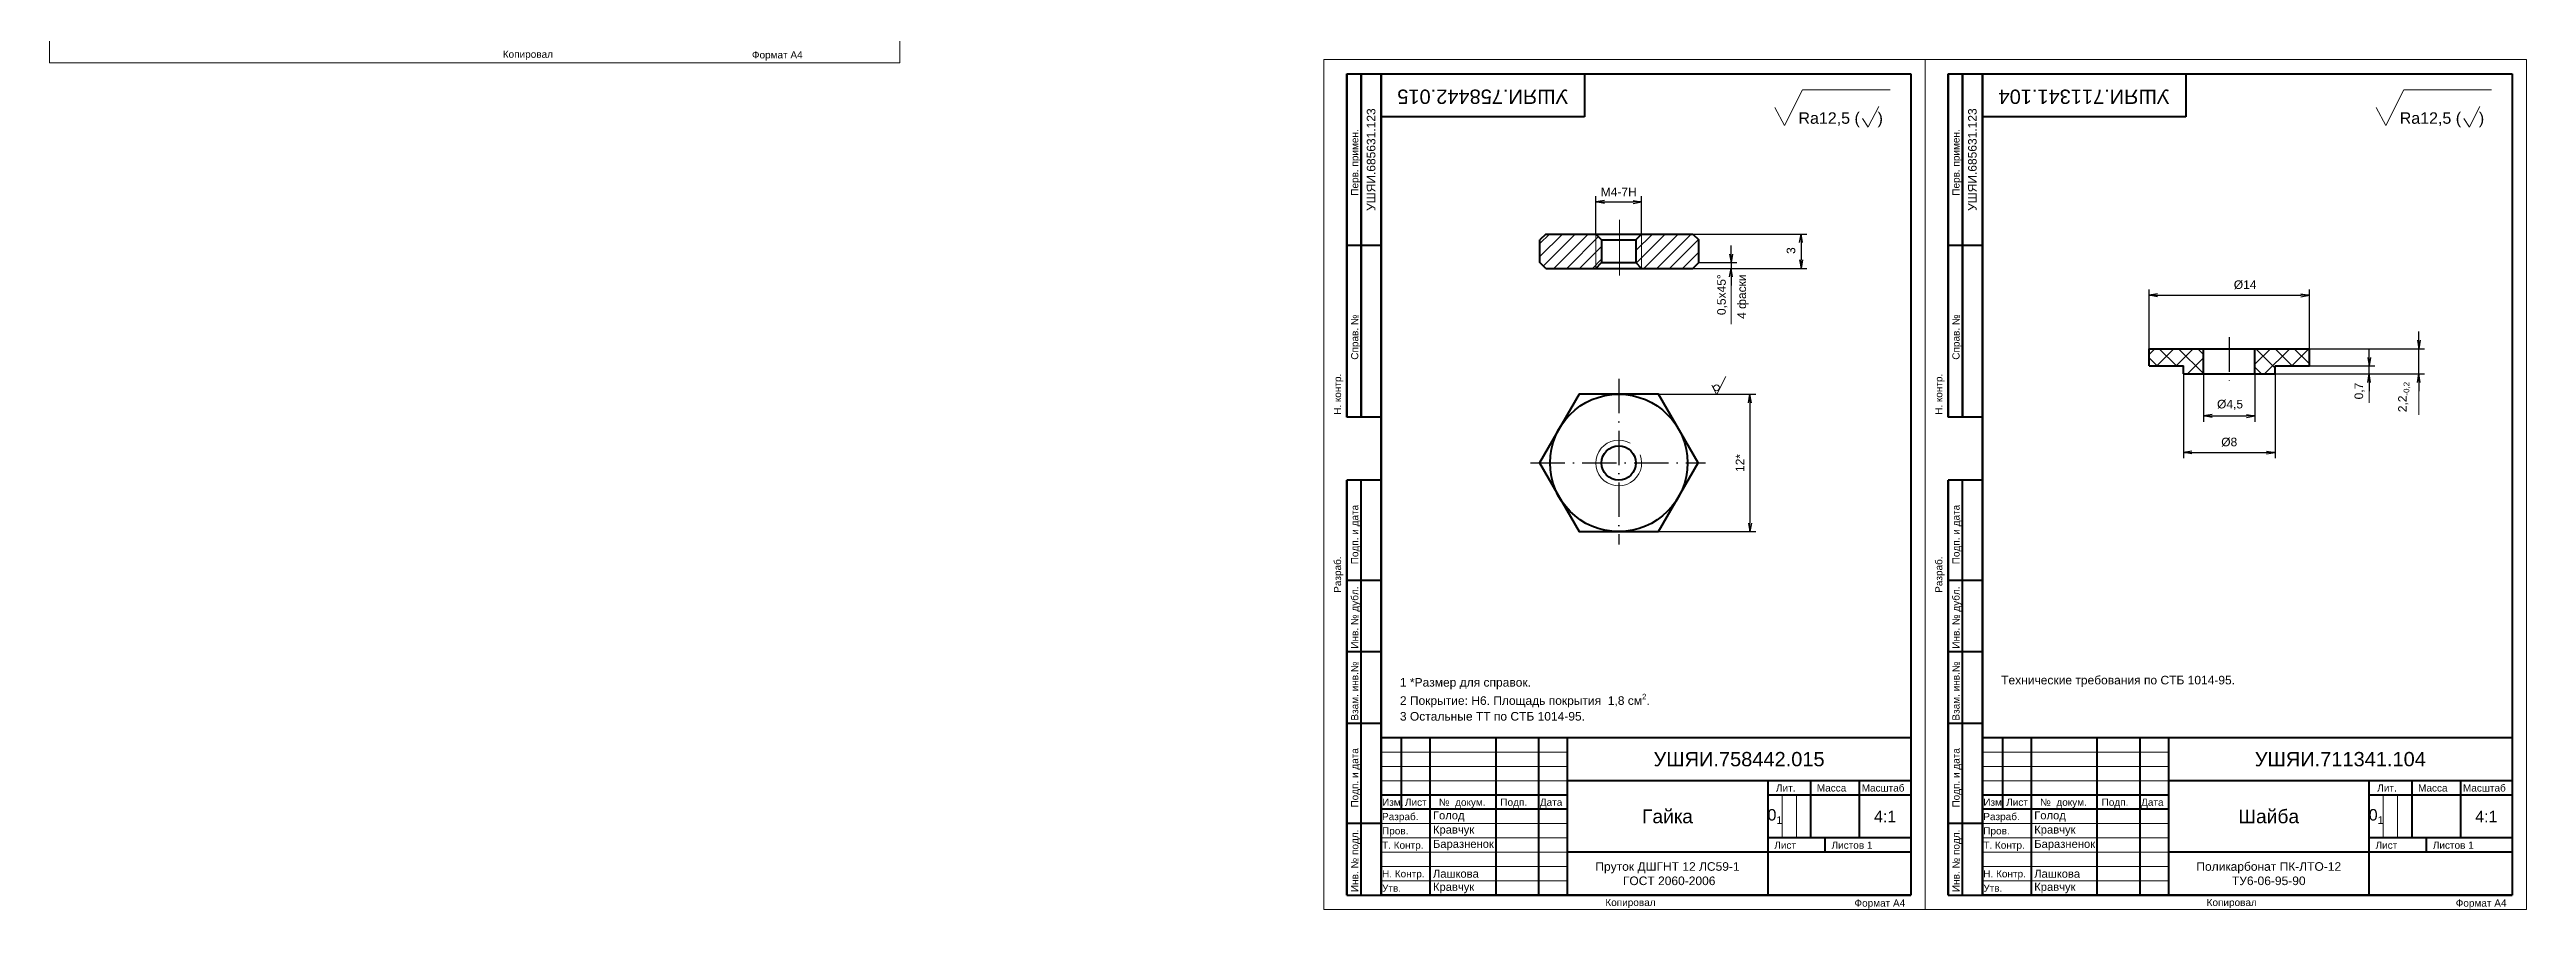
# Model space of a CAD drawing. Header units: millimetres. Extents: x 3219 to 51106, y -14166 to 2695.
# Drawn here: x 5304 to 6169, y -91 to 210 of the extents above; entities that cross this region are included whole.
import ezdxf
from ezdxf.enums import TextEntityAlignment as Align

# ---------------------------------------------------------------- set-up
doc = ezdxf.new("R2010")
doc.units = ezdxf.units.MM
doc.linetypes.add('ACAD_ISO10W100', pattern=[18, 12, -3, 0, -3])
doc.layers.get('0').update_dxf_attribs({"lineweight": 53})
for name, color, linetype, lineweight in [('1', 1, 'Continuous', 18), ('TONK', 3, 'Continuous', 20), ('Оси', 3, 'ACAD_ISO10W100', 25), ('Размеры', 2, 'Continuous', 18), ('Штриховка', 80, 'Continuous', 20)]:
    doc.layers.add(name, color=color, linetype=linetype, lineweight=lineweight)
doc.layers.add('FORMAT', color=2, linetype='Continuous')
doc.styles.add('Arial', font='arial.ttf', dxfattribs={"height": 3})
doc.styles.add('Arialc', font='arial.ttf')
doc.styles.add('arialCYR', font='arial.ttf', dxfattribs={"height": 3})
doc.dimstyles.new('Arial4', dxfattribs={"dimtxt": 3, "dimasz": 3, "dimexe": 2, "dimexo": 0, "dimgap": 2, "dimtad": 2, "dimtoh": 1, "dimdec": 1, "dimlfac": 0.25, "dimrnd": 0.1, "dimzin": 9, "dimtxsty": 'Arial', "dimblk": 'OPEN', "dimcen": -3, "dimdle": 1.25, "dimclrd": 256, "dimclre": 256, "dimclrt": 256, "dimadec": 0, "dimazin": 2, "dimtfac": 1, "dimtdec": 1, "dimtmove": 1, "dimatfit": 0, "dimldrblk": 'DOTSMALL', "dimfxl": 2, "dimtvp": 1.5, "dimtolj": 1, "dimtzin": 1, "dimlwd": 25, "dimlwe": 25, "dimarcsym": 0})

# ---------------------------------------------------------------- blocks, each defined once
blk = doc.blocks.new('_Open')
at = {"color": 0, "linetype": 'ByBlock', "lineweight": -2}
for p, q in [((-1, 0.17), (0, 0)), ((-1, -0.17), (0, 0)), ((0, 0), (-1, 0))]:
    blk.add_line(p, q, dxfattribs=at)
blk = doc.blocks.new('*D281')
at = {"layer": 'Defpoints', "color": 0, "transparency": 16777216}
for p in [(6093.67, 105.19), (6131.9, 105.19), (6081.67, 96.39)]:
    blk.add_point(p, dxfattribs=at)
at = {"layer": 'Размеры', "lineweight": 25, "transparency": 16777216}
for p, q in [((6093.67, 105.19), (6133.9, 105.19)), ((6131.9, 108.19), (6131.9, 111.19)), ((6131.9, 96.39), (6131.9, 105.19)), ((6081.67, 96.39), (6133.9, 96.39)), ((6131.9, 93.39), (6131.9, 90.39))]:
    blk.add_line(p, q, dxfattribs=at)
at = {"layer": 'Размеры', "lineweight": 25, "transparency": 16777216, "xscale": 3, "yscale": 3, "zscale": 3}
for p, rotation in [((6131.9, 105.19), 270), ((6131.9, 96.39), 90)]:
    blk.add_blockref('_Open', p, dxfattribs=dict(at, rotation=rotation))
at = {"layer": 'Размеры', "transparency": 16777216, "insert": (6126.62, 88.33), "char_height": 3, "attachment_point": 5, "rotation": 90, "style": 'Arial'}
blk.add_mtext('\\A1;2,2{\\H0.66x;\\S^ -0,2;} ', dxfattribs=at)
blk = doc.blocks.new('_DotSmall')
at = {"color": 0, "linetype": 'ByBlock', "const_width": 0.5}
blk.add_lwpolyline([(-0.0625, 0, 1), (0.0625, 0, 1)], format="xyb", close=True, dxfattribs=at)
blk = doc.blocks.new('*D282')
at = {"layer": 'Defpoints', "color": 0, "transparency": 16777216}
for p in [(6081.67, 96.39), (6093.67, 99.19), (6114.55, 99.19)]:
    blk.add_point(p, dxfattribs=at)
at = {"layer": 'Размеры', "lineweight": 25, "transparency": 16777216}
for p, q in [((6114.55, 102.19), (6114.55, 105.19)), ((6081.67, 96.39), (6116.55, 96.39)), ((6093.67, 99.19), (6116.55, 99.19)), ((6114.55, 96.39), (6114.55, 99.19)), ((6114.55, 93.39), (6114.55, 90.39))]:
    blk.add_line(p, q, dxfattribs=at)
at = {"layer": 'Размеры', "lineweight": 25, "transparency": 16777216, "xscale": 3, "yscale": 3, "zscale": 3}
for p, rotation in [((6114.55, 99.19), 270), ((6114.55, 96.39), 90)]:
    blk.add_blockref('_Open', p, dxfattribs=dict(at, rotation=rotation))
at = {"layer": 'Размеры', "transparency": 16777216, "insert": (6111.22, 90.43), "char_height": 3, "attachment_point": 5, "rotation": 90, "style": 'Arial'}
blk.add_mtext('\\A1;0,7', dxfattribs=at)
blk = doc.blocks.new('*D283')
at = {"layer": 'Defpoints', "color": 0, "transparency": 16777216}
for p in [(6056.67, 96.39), (6074.67, 96.39), (6074.67, 81.73)]:
    blk.add_point(p, dxfattribs=at)
at = {"layer": 'Размеры', "lineweight": 25, "transparency": 16777216}
for p, q in [((6056.67, 96.39), (6056.67, 79.73)), ((6074.67, 96.39), (6074.67, 79.73)), ((6059.67, 81.73), (6071.67, 81.73))]:
    blk.add_line(p, q, dxfattribs=at)
at = {"layer": 'Размеры', "lineweight": 25, "transparency": 16777216, "xscale": 3, "yscale": 3, "zscale": 3, "rotation": 180}
blk.add_blockref('_Open', (6056.67, 81.73), dxfattribs=at)
at = {"layer": 'Размеры', "lineweight": 25, "transparency": 16777216, "xscale": 3, "yscale": 3, "zscale": 3}
blk.add_blockref('_Open', (6074.67, 81.73), dxfattribs=at)
at = {"layer": 'Размеры', "transparency": 16777216, "insert": (6065.97, 85.58), "char_height": 3, "attachment_point": 5, "style": 'Arial'}
blk.add_mtext('\\A1;%%C4,5', dxfattribs=at)
blk = doc.blocks.new('*D284')
at = {"layer": 'Defpoints', "color": 0, "transparency": 16777216}
for p in [(6049.67, 96.39), (6081.67, 96.39), (6081.67, 68.96)]:
    blk.add_point(p, dxfattribs=at)
at = {"layer": 'Размеры', "lineweight": 25, "transparency": 16777216}
for p, q in [((6049.67, 96.39), (6049.67, 66.96)), ((6081.67, 96.39), (6081.67, 66.96)), ((6052.67, 68.96), (6078.67, 68.96))]:
    blk.add_line(p, q, dxfattribs=at)
at = {"layer": 'Размеры', "lineweight": 25, "transparency": 16777216, "xscale": 3, "yscale": 3, "zscale": 3, "rotation": 180}
blk.add_blockref('_Open', (6049.67, 68.96), dxfattribs=at)
at = {"layer": 'Размеры', "lineweight": 25, "transparency": 16777216, "xscale": 3, "yscale": 3, "zscale": 3}
blk.add_blockref('_Open', (6081.67, 68.96), dxfattribs=at)
at = {"layer": 'Размеры', "transparency": 16777216, "insert": (6065.69, 72.58), "char_height": 3, "attachment_point": 5, "style": 'Arial'}
blk.add_mtext('\\A1;%%C8', dxfattribs=at)
blk = doc.blocks.new('*D285')
at = {"layer": 'Defpoints', "color": 0, "transparency": 16777216}
for p in [(6093.67, 123.91), (6037.67, 105.19), (6093.67, 105.19)]:
    blk.add_point(p, dxfattribs=at)
at = {"layer": 'Размеры', "lineweight": 25, "transparency": 16777216}
for p, q in [((6037.67, 105.19), (6037.67, 125.91)), ((6040.67, 123.91), (6090.67, 123.91)), ((6093.67, 105.19), (6093.67, 125.91))]:
    blk.add_line(p, q, dxfattribs=at)
at = {"layer": 'Размеры', "lineweight": 25, "transparency": 16777216, "xscale": 3, "yscale": 3, "zscale": 3, "rotation": 180}
blk.add_blockref('_Open', (6037.67, 123.91), dxfattribs=at)
at = {"layer": 'Размеры', "lineweight": 25, "transparency": 16777216, "xscale": 3, "yscale": 3, "zscale": 3}
blk.add_blockref('_Open', (6093.67, 123.91), dxfattribs=at)
at = {"layer": 'Размеры', "transparency": 16777216, "insert": (6071.24, 127.53), "char_height": 3, "attachment_point": 5, "style": 'Arial'}
blk.add_mtext('\\A1;%%C14', dxfattribs=at)
blk = doc.blocks.new('*D288')
at = {"layer": 'Defpoints', "color": 0, "transparency": 16777216}
for p in [(5866.32, 89.31), (5866.32, 41.31), (5898.3, 41.31)]:
    blk.add_point(p, dxfattribs=at)
at = {"layer": 'Размеры', "lineweight": 25, "transparency": 16777216}
for p, q in [((5866.32, 89.31), (5900.3, 89.31)), ((5898.3, 86.31), (5898.3, 44.31)), ((5866.32, 41.31), (5900.3, 41.31))]:
    blk.add_line(p, q, dxfattribs=at)
at = {"layer": 'Размеры', "lineweight": 25, "transparency": 16777216, "xscale": 3, "yscale": 3, "zscale": 3}
for p, rotation in [((5898.3, 89.31), 90), ((5898.3, 41.31), 270)]:
    blk.add_blockref('_Open', p, dxfattribs=dict(at, rotation=rotation))
at = {"layer": 'Размеры', "transparency": 16777216, "insert": (5894.8, 65.31), "char_height": 3, "attachment_point": 5, "rotation": 90, "style": 'Arial'}
blk.add_mtext('\\A1;12*', dxfattribs=at)
blk = doc.blocks.new('*D289')
at = {"layer": 'Defpoints', "color": 0, "transparency": 16777216}
for p in [(5878.39, 145.3), (5878.39, 133.3), (5916.16, 133.3)]:
    blk.add_point(p, dxfattribs=at)
at = {"layer": 'Размеры', "lineweight": 25, "transparency": 16777216}
for p, q in [((5878.39, 145.3), (5918.16, 145.3)), ((5916.16, 142.3), (5916.16, 136.3)), ((5878.39, 133.3), (5918.16, 133.3))]:
    blk.add_line(p, q, dxfattribs=at)
at = {"layer": 'Размеры', "lineweight": 25, "transparency": 16777216, "xscale": 3, "yscale": 3, "zscale": 3}
for p, rotation in [((5916.16, 145.3), 90), ((5916.16, 133.3), 270)]:
    blk.add_blockref('_Open', p, dxfattribs=dict(at, rotation=rotation))
at = {"layer": 'Размеры', "transparency": 16777216, "insert": (5912.63, 139.49), "char_height": 3, "attachment_point": 5, "rotation": 90, "style": 'Arial'}
blk.add_mtext('\\A1;3', dxfattribs=at)
blk = doc.blocks.new('*D290')
at = {"layer": 'Defpoints', "color": 0, "transparency": 16777216}
for p in [(5878.39, 133.3), (5880.39, 135.3), (5891.7, 133.3)]:
    blk.add_point(p, dxfattribs=at)
at = {"layer": 'Размеры', "lineweight": 25, "transparency": 16777216}
for p, q in [((5891.7, 138.3), (5891.7, 141.3)), ((5878.39, 133.3), (5893.7, 133.3)), ((5880.39, 135.3), (5893.7, 135.3)), ((5891.7, 135.3), (5891.7, 133.3)), ((5891.7, 130.3), (5891.7, 127.3))]:
    blk.add_line(p, q, dxfattribs=at)
at = {"layer": 'Размеры', "lineweight": 25, "transparency": 16777216, "xscale": 3, "yscale": 3, "zscale": 3}
for p, rotation in [((5891.7, 135.3), 270), ((5891.7, 133.3), 90)]:
    blk.add_blockref('_Open', p, dxfattribs=dict(at, rotation=rotation))
at = {"layer": 'Размеры', "transparency": 16777216, "insert": (5888.62, 124.1), "char_height": 3, "attachment_point": 5, "rotation": 90, "style": 'Arial'}
blk.add_mtext('\\A1;0,5{\\fArial|b0|i0|c204|p34;х45%%D}', dxfattribs=at)
blk = doc.blocks.new('*D291')
at = {"layer": 'Defpoints', "color": 0, "transparency": 16777216}
for p in [(5860.46, 156.5), (5844.46, 145.3), (5860.46, 145.3)]:
    blk.add_point(p, dxfattribs=at)
at = {"layer": 'Размеры', "lineweight": 25, "transparency": 16777216}
for p, q in [((5844.46, 145.3), (5844.46, 158.5)), ((5847.46, 156.5), (5857.46, 156.5)), ((5860.46, 145.3), (5860.46, 158.5))]:
    blk.add_line(p, q, dxfattribs=at)
at = {"layer": 'Размеры', "lineweight": 25, "transparency": 16777216, "xscale": 3, "yscale": 3, "zscale": 3, "rotation": 180}
blk.add_blockref('_Open', (5844.46, 156.5), dxfattribs=at)
at = {"layer": 'Размеры', "lineweight": 25, "transparency": 16777216, "xscale": 3, "yscale": 3, "zscale": 3}
blk.add_blockref('_Open', (5860.46, 156.5), dxfattribs=at)
at = {"layer": 'Размеры', "transparency": 16777216, "insert": (5852.46, 160), "char_height": 3, "attachment_point": 5, "style": 'Arial'}
blk.add_mtext('\\A1;M4-7H', dxfattribs=at)

msp = doc.modelspace()

# ---------------------------------------------------------------- hatches: boundary and pattern name
at = {"layer": 'Штриховка'}
h = msp.add_hatch(dxfattribs=at)
h.set_pattern_fill('ANSI31', color=256, style=0)
h.set_pattern_definition([(45, (2625.7143, -2109.8877), (-2.245064, 2.245064), [])])
h.paths.add_polyline_path([(5844.46, 145.3), (5826.96, 145.3), (5824.96, 143.3), (5824.96, 135.3), (5826.96, 133.3), (5844.46, 133.3)])
h.paths.add_polyline_path([(5846.46, 143.3), (5844.46, 145.3), (5844.46, 133.3), (5846.46, 135.3)])
h.paths.add_polyline_path([(5860.46, 145.3), (5858.46, 143.3), (5858.46, 135.3), (5860.46, 133.3)])
h.paths.add_polyline_path([(5880.39, 143.3), (5878.39, 145.3), (5860.46, 145.3), (5860.46, 133.3), (5878.39, 133.3), (5880.39, 135.3)])
h = msp.add_hatch(dxfattribs=at)
h.set_pattern_fill('ANSI37', color=256, scale=1.5, style=0)
h.set_pattern_definition([(45, (2625.7143, -2109.8877), (-3.367596, 3.367596), []), (135, (2625.7143, -2109.8877), (-3.367596, -3.367596), [])])
h.paths.add_polyline_path([(6093.67, 99.19), (6093.67, 105.19), (6074.67, 105.19), (6074.67, 96.39), (6081.67, 96.39), (6081.67, 99.19)])
h.paths.add_polyline_path([(6037.67, 105.19), (6037.67, 99.19), (6049.67, 99.19), (6049.67, 96.39), (6056.67, 96.39), (6056.67, 105.19)])

# ---------------------------------------------------------------- linework, layer by layer
for p, q in [((5757.49, 81.29), (5757.49, 201.29)), ((5757.49, 201.29), (5769.49, 201.29)), ((5757.49, 201.29), (5769.49, 201.29)), ((5762.49, 81.29), (5762.49, 201.29)), ((5769.49, 201.29), (5954.49, 201.29)), ((5769.49, 201.29), (5954.49, 201.29)), ((5769.49, -85.71), (5769.49, 201.29)), ((5954.49, 201.29), (5954.49, -85.71)), ((5967.49, 81.29), (5967.49, 201.29)), ((5967.49, 201.29), (5979.49, 201.29)), ((5967.49, 201.29), (5979.49, 201.29)), ((5972.49, 81.29), (5972.49, 201.29)), ((5979.49, 201.29), (6164.49, 201.29)), ((5979.49, 201.29), (6164.49, 201.29)), ((5979.49, -85.71), (5979.49, 201.29)), ((6164.49, 201.29), (6164.49, -85.71)), ((5769.49, 141.29), (5757.49, 141.29)), ((5826.96, 145.3), (5824.96, 143.3)), ((5824.96, 135.3), (5824.96, 143.3)), ((5826.96, 145.3), (5878.39, 145.3)), ((5844.46, 145.3), (5846.46, 143.3)), ((5846.46, 143.3), (5858.46, 143.3)), ((5846.46, 143.3), (5846.46, 135.3)), ((5860.46, 145.3), (5858.46, 143.3)), ((5858.46, 143.3), (5858.46, 135.3)), ((5878.39, 145.3), (5880.39, 143.3)), ((5880.39, 135.3), (5880.39, 143.3)), ((5979.49, 141.29), (5967.49, 141.29)), ((5826.96, 133.3), (5824.96, 135.3)), ((5826.96, 133.3), (5878.39, 133.3)), ((5844.46, 133.3), (5846.46, 135.3)), ((5846.46, 135.3), (5858.46, 135.3)), ((5860.46, 133.3), (5858.46, 135.3)), ((5878.39, 133.3), (5880.39, 135.3)), ((6037.67, 105.19), (6093.67, 105.19)), ((6037.67, 99.19), (6037.67, 105.19)), ((6056.67, 96.39), (6056.67, 105.19)), ((6074.67, 96.39), (6074.67, 105.19)), ((6093.67, 99.19), (6093.67, 105.19)), ((6037.67, 99.19), (6049.67, 99.19)), ((6049.67, 96.39), (6049.67, 99.19)), ((6049.67, 96.39), (6081.67, 96.39)), ((6081.67, 99.19), (6093.67, 99.19)), ((6081.67, 96.39), (6081.67, 99.19)), ((5769.49, 81.29), (5757.49, 81.29)), ((5979.49, 81.29), (5967.49, 81.29)), ((5757.49, 59.29), (5757.49, -85.71)), ((5769.49, 59.29), (5757.49, 59.29)), ((5762.49, -85.71), (5762.49, 59.29)), ((5967.49, 59.29), (5967.49, -85.71)), ((5979.49, 59.29), (5967.49, 59.29)), ((5972.49, -85.71), (5972.49, 59.29)), ((5769.49, 24.29), (5757.49, 24.29)), ((5979.49, 24.29), (5967.49, 24.29)), ((5769.49, -0.71), (5757.49, -0.71)), ((5979.49, -0.71), (5967.49, -0.71)), ((5769.49, -25.71), (5757.49, -25.71)), ((5979.49, -25.71), (5967.49, -25.71)), ((5954.49, -30.71), (5769.49, -30.71)), ((5776.49, -30.71), (5776.49, -55.71)), ((5786.49, -30.71), (5786.49, -85.71)), ((5809.49, -30.71), (5809.49, -85.71)), ((5824.49, -30.71), (5824.49, -85.71)), ((5834.49, -30.71), (5834.49, -85.71)), ((6164.49, -30.71), (5979.49, -30.71)), ((5986.49, -30.71), (5986.49, -55.71)), ((5996.49, -30.71), (5996.49, -85.71)), ((6019.49, -30.71), (6019.49, -85.71)), ((6034.49, -30.71), (6034.49, -85.71)), ((6044.49, -30.71), (6044.49, -85.71)), ((5834.49, -50.71), (5769.49, -50.71)), ((5954.49, -45.71), (5834.49, -45.71)), ((5904.49, -45.71), (5904.49, -85.71)), ((5954.49, -50.71), (5904.49, -50.71)), ((5919.49, -45.71), (5919.49, -65.71)), ((5936.49, -45.71), (5936.49, -65.71)), ((6044.49, -50.71), (5979.49, -50.71)), ((6164.49, -45.71), (6044.49, -45.71)), ((6114.49, -45.71), (6114.49, -85.71)), ((6164.49, -50.71), (6114.49, -50.71)), ((6129.49, -45.71), (6129.49, -65.71)), ((6146.49, -45.71), (6146.49, -65.71)), ((5834.49, -55.71), (5769.49, -55.71)), ((6044.49, -55.71), (5979.49, -55.71)), ((5769.49, -60.71), (5757.49, -60.71)), ((5954.49, -65.71), (5904.49, -65.71)), ((5924.49, -65.71), (5924.49, -70.71)), ((5979.49, -60.71), (5967.49, -60.71)), ((6164.49, -65.71), (6114.49, -65.71)), ((6134.49, -65.71), (6134.49, -70.71)), ((5954.49, -70.71), (5834.49, -70.71)), ((6164.49, -70.71), (6044.49, -70.71)), ((5757.49, -85.71), (5954.49, -85.71)), ((5954.49, -85.71), (5769.49, -85.71)), ((5967.49, -85.71), (6164.49, -85.71)), ((6164.49, -85.71), (5979.49, -85.71))]:
    msp.add_line(p, q)
for points in [[(5757.49, 201.29), (5757.49, 81.29)], [(5762.49, 201.29), (5762.49, 81.29)], [(5769.49, 201.29), (5769.49, -85.71)], [(5840.49, 201.29), (5840.49, 200.29), (5840.49, 186.29)], [(5967.49, 201.29), (5967.49, 81.29)], [(5972.49, 201.29), (5972.49, 81.29)], [(5979.49, 201.29), (5979.49, -85.71)], [(6050.49, 201.29), (6050.49, 200.29), (6050.49, 186.29)], [(5840.49, 186.29), (5770.49, 186.29), (5769.49, 186.29)], [(6050.49, 186.29), (5980.49, 186.29), (5979.49, 186.29)], [(5769.49, 141.29), (5757.49, 141.29)], [(5979.49, 141.29), (5967.49, 141.29)], [(5769.49, 81.29), (5757.49, 81.29)], [(5979.49, 81.29), (5967.49, 81.29)], [(5757.49, -85.71), (5757.49, 54.29), (5757.49, 59.29)], [(5757.49, -85.71), (5757.49, 54.29), (5757.49, 59.29)], [(5757.49, -85.71), (5757.49, 54.29), (5757.49, 59.29)], [(5769.49, 59.29), (5757.49, 59.29)], [(5769.49, 59.29), (5757.49, 59.29)], [(5769.49, 59.29), (5757.49, 59.29)], [(5762.49, -85.71), (5762.49, 54.29), (5762.49, 59.29)], [(5762.49, -85.71), (5762.49, 54.29), (5762.49, 59.29)], [(5762.49, -85.71), (5762.49, 54.29), (5762.49, 59.29)], [(5967.49, -85.71), (5967.49, 54.29), (5967.49, 59.29)], [(5967.49, -85.71), (5967.49, 54.29), (5967.49, 59.29)], [(5967.49, -85.71), (5967.49, 54.29), (5967.49, 59.29)], [(5979.49, 59.29), (5967.49, 59.29)], [(5979.49, 59.29), (5967.49, 59.29)], [(5979.49, 59.29), (5967.49, 59.29)], [(5972.49, -85.71), (5972.49, 54.29), (5972.49, 59.29)], [(5972.49, -85.71), (5972.49, 54.29), (5972.49, 59.29)], [(5972.49, -85.71), (5972.49, 54.29), (5972.49, 59.29)], [(5769.49, 24.29), (5757.49, 24.29)], [(5769.49, 24.29), (5757.49, 24.29)], [(5769.49, 24.29), (5757.49, 24.29)], [(5979.49, 24.29), (5967.49, 24.29)], [(5979.49, 24.29), (5967.49, 24.29)], [(5979.49, 24.29), (5967.49, 24.29)], [(5769.49, -0.71), (5757.49, -0.71)], [(5769.49, -0.71), (5757.49, -0.71)], [(5769.49, -0.71), (5757.49, -0.71)], [(5979.49, -0.71), (5967.49, -0.71)], [(5979.49, -0.71), (5967.49, -0.71)], [(5979.49, -0.71), (5967.49, -0.71)], [(5769.49, -25.71), (5757.49, -25.71)], [(5769.49, -25.71), (5757.49, -25.71)], [(5769.49, -25.71), (5757.49, -25.71)], [(5979.49, -25.71), (5967.49, -25.71)], [(5979.49, -25.71), (5967.49, -25.71)], [(5979.49, -25.71), (5967.49, -25.71)], [(5769.49, -60.71), (5757.49, -60.71)], [(5769.49, -60.71), (5757.49, -60.71)], [(5769.49, -60.71), (5757.49, -60.71)], [(5979.49, -60.71), (5967.49, -60.71)], [(5979.49, -60.71), (5967.49, -60.71)], [(5979.49, -60.71), (5967.49, -60.71)]]:
    msp.add_lwpolyline(points)
msp.add_lwpolyline([(5838.6, 89.31), (5824.75, 65.31), (5838.6, 41.31), (5866.32, 41.31), (5880.17, 65.31), (5866.32, 89.31)], close=True)
for radius in [24, 6]:
    msp.add_circle((5852.46, 65.31), radius)
at = {"layer": '1'}
for p, q in [((5844.46, 133.3), (5844.46, 145.3)), ((5860.46, 133.3), (5860.46, 145.3))]:
    msp.add_line(p, q, dxfattribs=at)
msp.add_arc((5852.46, 65.31), 8, 59.96773, 21.13928, dxfattribs=at)
at = {"layer": 'FORMAT'}
for p, q in [((5954.49, -85.71), (5769.49, -85.71)), ((6164.49, -85.71), (5979.49, -85.71))]:
    msp.add_line(p, q, dxfattribs=at)
at = {"layer": 'TONK'}
msp.add_line((5852.68, 150.3), (5852.68, 130.84), dxfattribs=at)
at = {"layer": 'Оси'}
for p, q in [((6065.67, 109.2), (6065.67, 93.66)), ((5852.46, 94.67), (5852.46, 36.8)), ((5821.62, 65.31), (5882.76, 65.31))]:
    msp.add_line(p, q, dxfattribs=at)
at = {"layer": 'Размеры'}
for p, q in [((5304.4, 415.15), (5304.4, 205.15)), ((5601.4, 205.15), (5601.4, 415.15)), ((5304.4, 205.15), (5601.4, 205.15)), ((5304.4, 205.15), (5601.4, 205.15)), ((5749.49, -90.71), (5749.49, 206.29)), ((5749.49, 206.29), (5959.49, 206.29)), ((5749.49, -90.71), (5749.49, 206.29)), ((5959.49, -90.71), (5959.49, 206.29)), ((5959.49, 206.29), (6169.49, 206.29)), ((5959.49, -90.71), (5959.49, 206.29)), ((5959.49, -90.71), (5959.49, 206.29)), ((6169.49, -90.71), (6169.49, 206.29)), ((5910.39, 183.16), (5916.7, 195.66)), ((5916.7, 195.66), (5947.3, 195.65)), ((6120.39, 183.16), (6126.7, 195.66)), ((6126.7, 195.66), (6157.3, 195.65)), ((5906.97, 189.47), (5910.34, 183.16)), ((5939.6, 182.65), (5937.6, 185.64)), ((5939.6, 182.73), (5943.26, 189.8)), ((6116.97, 189.47), (6120.34, 183.16)), ((6149.6, 182.65), (6147.6, 185.64)), ((6149.6, 182.73), (6153.26, 189.8)), ((5891.7, 133.3), (5891.7, 113.81)), ((5886.69, 89.31), (5889.84, 95.56)), ((6114.55, 96.39), (6114.55, 86.31)), ((6131.9, 96.39), (6131.9, 82.11)), ((5884.95, 92.46), (5886.63, 89.31)), ((5834.49, -35.71), (5769.49, -35.71)), ((5834.49, -40.71), (5769.49, -40.71)), ((6044.49, -35.71), (5979.49, -35.71)), ((6044.49, -40.71), (5979.49, -40.71)), ((5834.49, -45.71), (5769.49, -45.71)), ((5909.49, -50.71), (5909.49, -65.71)), ((5914.49, -50.71), (5914.49, -65.71)), ((6044.49, -45.71), (5979.49, -45.71)), ((6119.49, -50.71), (6119.49, -65.71)), ((6124.49, -50.71), (6124.49, -65.71)), ((5834.49, -60.71), (5769.49, -60.71)), ((5834.49, -65.71), (5769.49, -65.71)), ((6044.49, -60.71), (5979.49, -60.71)), ((6044.49, -65.71), (5979.49, -65.71)), ((5834.49, -70.71), (5769.49, -70.71)), ((5834.49, -75.71), (5769.49, -75.71)), ((6044.49, -70.71), (5979.49, -70.71)), ((6044.49, -75.71), (5979.49, -75.71)), ((5834.49, -80.71), (5769.49, -80.71)), ((6044.49, -80.71), (5979.49, -80.71)), ((5749.49, -90.71), (5959.49, -90.71)), ((5959.49, -90.71), (6169.49, -90.71))]:
    msp.add_line(p, q, dxfattribs=at)
msp.add_circle((5886.62, 91.57), 1.04, dxfattribs=at)

# ---------------------------------------------------------------- texts
at = {"layer": 'Размеры', "style": 'Arial'}
for s, height, p in [('Ra12,5 (    )', 4, (5915.23, 183.81)), ('Ra12,5 (    )', 4, (6125.23, 183.81)), ('Изм.', 2.5, (5769.79, -54.49)), ('Разраб.', 2.5, (5769.79, -59.49)), ('Лист', 2.5, (5777.79, -54.49)), ('Дата', 2.5, (5824.9, -54.49)), ('Изм.', 2.5, (5979.79, -54.49)), ('Разраб.', 2.5, (5979.79, -59.49)), ('Лист', 2.5, (5987.79, -54.49)), ('Дата', 2.5, (6034.9, -54.49)), ('Т. Контр.', 2.5, (5769.79, -69.49)), ('Пров.', 2.5, (5769.79, -64.49)), ('Лист ', 2.5, (5906.79, -69.49)), ('Листов 1', 2.5, (5926.79, -69.49)), ('Т. Контр.', 2.5, (5979.79, -69.49)), ('Пров.', 2.5, (5979.79, -64.49)), ('Лист ', 2.5, (6116.79, -69.49)), ('Листов 1', 2.5, (6136.79, -69.49)), ('Н. Контр.', 2.5, (5769.79, -79.49)), ('Н. Контр.', 2.5, (5979.79, -79.49)), ('Утв.', 2.5, (5769.79, -84.49)), ('Утв.', 2.5, (5979.79, -84.49))]:
    msp.add_text(s, height=height, dxfattribs=at).set_placement(p)
at = {"layer": 'Размеры', "style": 'Arialc'}
for s, p in [('Перв. примен.', (5761.49, 170.29)), ('Перв. примен.', (5971.49, 170.29)), ('Справ. №', (5761.49, 109.29)), ('Справ. №', (5971.49, 109.29)), ('Н. контр.', (5755.49, 89.29)), ('Н. контр.', (5965.49, 89.29)), ('Подп. и дата', (5761.49, 40.29)), ('Подп. и дата', (5971.49, 40.29)), ('Разраб.', (5755.49, 26.29)), ('Разраб.', (5965.49, 26.29)), ('Инв. № дубл.', (5761.49, 11.29)), ('Инв. № дубл.', (5971.49, 11.29)), ('Подп. и дата', (5761.49, -44.71)), ('Подп. и дата', (5971.49, -44.71)), ('Инв. № подл.', (5761.49, -73.71)), ('Инв. № подл.', (5971.49, -73.71))]:
    msp.add_text(s, height=2.5, rotation=90, dxfattribs=at).set_placement(p, align=Align.CENTER)
for p in [(5761.49, -24.71), (5971.49, -24.71)]:
    msp.add_text('Взам. инв.№', height=2.5, rotation=90, dxfattribs=at).set_placement(p)
at = {"layer": 'Размеры', "style": 'Arial'}
for s, p in [('Лит.', (5910.79, -49.49)), ('Масса', (5926.79, -49.49)), ('Масштаб', (5944.79, -49.49)), ('Лит.', (6120.79, -49.49)), ('Масса', (6136.79, -49.49)), ('Масштаб', (6154.79, -49.49)), ('№  докум.', (5797.79, -54.49)), ('Подп.', (5815.79, -54.49)), ('№  докум.', (6007.79, -54.49)), ('Подп.', (6025.79, -54.49))]:
    msp.add_text(s, height=2.5, dxfattribs=at).set_placement(p, align=Align.CENTER)
at = {"layer": 'Размеры'}
for s, insert, char_height, width, attachment_point, rotation, style in [('УШЯИ.758442.015', (5804.99, 193.29), 5, 71, 5, 180, 'arialCYR'), ('УШЯИ.711341.104', (6014.99, 193.29), 5, 71, 5, 180, 'arialCYR'), ('УШЯИ.685631.123', (5765.99, 171.29), 3, 60, 5, 90, 'Arialc'), ('УШЯИ.685631.123', (5975.99, 171.29), 3, 60, 5, 90, 'Arialc'), ('4 {\\fArial|b0|i0|c204|p34;фаски}', (5893.92, 115.63), 3, 18.1829, 1, 90, 'Arial')]:
    msp.add_mtext(s, dxfattribs=dict(at, insert=insert, char_height=char_height, width=width, attachment_point=attachment_point, rotation=rotation, style=style))
at = {"layer": 'Размеры', "char_height": 3, "width": 166.8472, "attachment_point": 1, "line_spacing_factor": 1.1, "style": 'Arial'}
for s, insert in [('\\A1;1 *{\\fArial|b0|i0|c204|p34;Размер} {\\fArial|b0|i0|c204|p34;для} {\\fArial|b0|i0|c204|p34;справок}.\\P2 {\\fArial|b0|i0|c204|p34;Покрытие: Н6. Площадь покрытия  1,8 см\\H0.66x;\\S2^ ;\\H1.515x;. }\\P{\\fArial|b0|i0|c204|p34;3 Остальные} {\\fArial|b0|i0|c204|p34;ТТ} {\\fArial|b0|i0|c204|p34;по} {\\fArial|b0|i0|c204|p34;СТБ} 1014-95. ', (5776.03, -9.84)), ('\\P{\\fArial|b0|i0|c204|p34;Технические требования} {\\fArial|b0|i0|c204|p34;по} {\\fArial|b0|i0|c204|p34;СТБ} 1014-95. ', (5986.03, -3.56))]:
    msp.add_mtext(s, dxfattribs=dict(at, insert=insert))
at = {"layer": 'Размеры'}
for s, insert, char_height, width, attachment_point, style in [('УШЯИ.758442.015', (5894.49, -38.21), 5, 120, 5, 'arialCYR'), ('{\\fArial|b0|i0|c204|p34;УШЯИ}.711341.104', (6104.49, -38.21), 5, 120, 5, 'Arial'), (' Голод', (5786.49, -58.21), 2.8, 23, 4, 'Arialc'), ('\\A1;0{\\H0.66x;\\S^ 1;} ', (5906.99, -58.21), 4, 5, 5, 'Arialc'), ('4:1', (5945.49, -58.21), 4, 18, 5, 'Arial'), (' Голод', (5996.49, -58.21), 2.8, 23, 4, 'Arialc'), ('\\A1;0{\\H0.66x;\\S^ 1;} ', (6116.99, -58.21), 4, 5, 5, 'Arialc'), ('4:1', (6155.49, -58.21), 4, 18, 5, 'Arial'), (' Кравчук', (5786.49, -63.21), 2.8, 23, 4, 'Arialc'), (' Баразненок', (5786.49, -68.21), 2.8, 23, 4, 'Arialc'), (' Кравчук', (5996.49, -63.21), 2.8, 23, 4, 'Arialc'), (' Баразненок', (5996.49, -68.21), 2.8, 23, 4, 'Arialc'), (' Лашкова', (5786.49, -78.21), 2.8, 23, 4, 'Arialc'), ('{\\fArial|b0|i0|c204|p34;Пруток ДШГНТ 12 ЛС59-1\\P ГОСТ 2060-2006}', (5869.49, -78.21), 3, 70, 5, 'Arial'), (' Лашкова', (5996.49, -78.21), 2.8, 23, 4, 'Arialc'), ('{\\fArial|b0|i0|c204|p34;Поликарбонат ПК-ЛТО-12\\PТУ6-06-95-90}', (6079.49, -78.21), 3, 70, 5, 'Arial'), (' Кравчук', (5786.49, -83.21), 2.8, 23, 4, 'Arialc'), (' Кравчук', (5996.49, -83.21), 2.8, 23, 4, 'Arialc')]:
    msp.add_mtext(s, dxfattribs=dict(at, insert=insert, char_height=char_height, width=width, attachment_point=attachment_point, style=style))
at = {"layer": 'Размеры', "ltscale": 1.5, "char_height": 4.8, "width": 70, "attachment_point": 5, "style": 'Arial'}
for s, insert in [('{\\fArial|b0|i0|c204|p34;Гайка}', (5869.49, -58.21)), ('{\\fArial|b0|i0|c204|p34;Шайба}', (6079.49, -58.21))]:
    msp.add_mtext(s, dxfattribs=dict(at, insert=insert))
at = {"layer": 'Штриховка', "style": 'Arial'}
for s, p in [('Копировал', (5462.7, 206.86)), ('Формат А4', (5549.71, 206.65)), ('Копировал', (5847.79, -89.49)), ('Формат А4', (5934.8, -89.71)), ('Копировал', (6057.79, -89.49)), ('Формат А4', (6144.8, -89.71))]:
    msp.add_text(s, height=2.5, dxfattribs=at).set_placement(p)

# ---------------------------------------------------------------- dimensions: what is measured, and where the dimension line sits
at = {"layer": 'Размеры'}
for base, p1, p2, text, picture, middle in [((5860.46, 156.5), (5844.46, 145.3), (5860.46, 145.3), 'M<>-7H', '*D291', (5852.46, 156.5)), ((6093.67, 123.91), (6037.67, 105.19), (6093.67, 105.19), '%%C<>', '*D285', (6071.24, 123.91)), ((6081.67, 68.96), (6049.67, 96.39), (6081.67, 96.39), '%%C<>', '*D284', (6065.69, 68.96)), ((6074.67, 81.73), (6056.67, 96.39), (6074.67, 96.39), '%%C<>', '*D283', (6065.97, 81.73))]:
    dim = msp.add_linear_dim(base=base, p1=p1, p2=p2, text=text, dimstyle='Arial4', dxfattribs=at)
    dim.commit()
    dim.dimension.update_dxf_attribs({"geometry": picture, "text_midpoint": middle, "dimtype": 160})
dim = msp.add_linear_dim(base=(5916.16, 133.3), p1=(5878.39, 145.3), p2=(5878.39, 133.3), angle=90, dimstyle='Arial4', dxfattribs=at)
dim.commit()
dim.dimension.update_dxf_attribs({"geometry": '*D289', "text_midpoint": (5916.16, 139.49), "dimtype": 160})
for base, p1, p2, text, picture, middle in [((5891.7, 133.3), (5880.39, 135.3), (5878.39, 133.3), '<>{\\fArial|b0|i0|c204|p34;х45%%D}', '*D290', (5888.62, 124.1)), ((6131.9, 105.19), (6081.67, 96.39), (6093.67, 105.19), '<>{\\H0.66x;\\S^ -0,2;} ', '*D281', (6126.62, 88.33))]:
    dim = msp.add_linear_dim(base=base, p1=p1, p2=p2, angle=90, text=text, dimstyle='Arial4', override={"dimtmove": 2}, dxfattribs=at)
    dim.commit()
    dim.dimension.update_dxf_attribs({"geometry": picture, "text_midpoint": middle, "dimtype": 160, "text_rotation": 90})
dim = msp.add_linear_dim(base=(6114.55, 99.19), p1=(6081.67, 96.39), p2=(6093.67, 99.19), angle=90, dimstyle='Arial4', override={"dimtmove": 2}, dxfattribs=at)
dim.commit()
dim.dimension.update_dxf_attribs({"geometry": '*D282', "text_midpoint": (6111.22, 90.43), "dimtype": 160, "text_rotation": 90})
dim = msp.add_linear_dim(base=(5898.3, 41.31), p1=(5866.32, 89.31), p2=(5866.32, 41.31), angle=90, text='<>*', dimstyle='Arial4', dxfattribs=at)
dim.commit()
dim.dimension.update_dxf_attribs({"geometry": '*D288', "text_midpoint": (5898.3, 65.31), "dimtype": 160})

doc.saveas('drawing.dxf')
